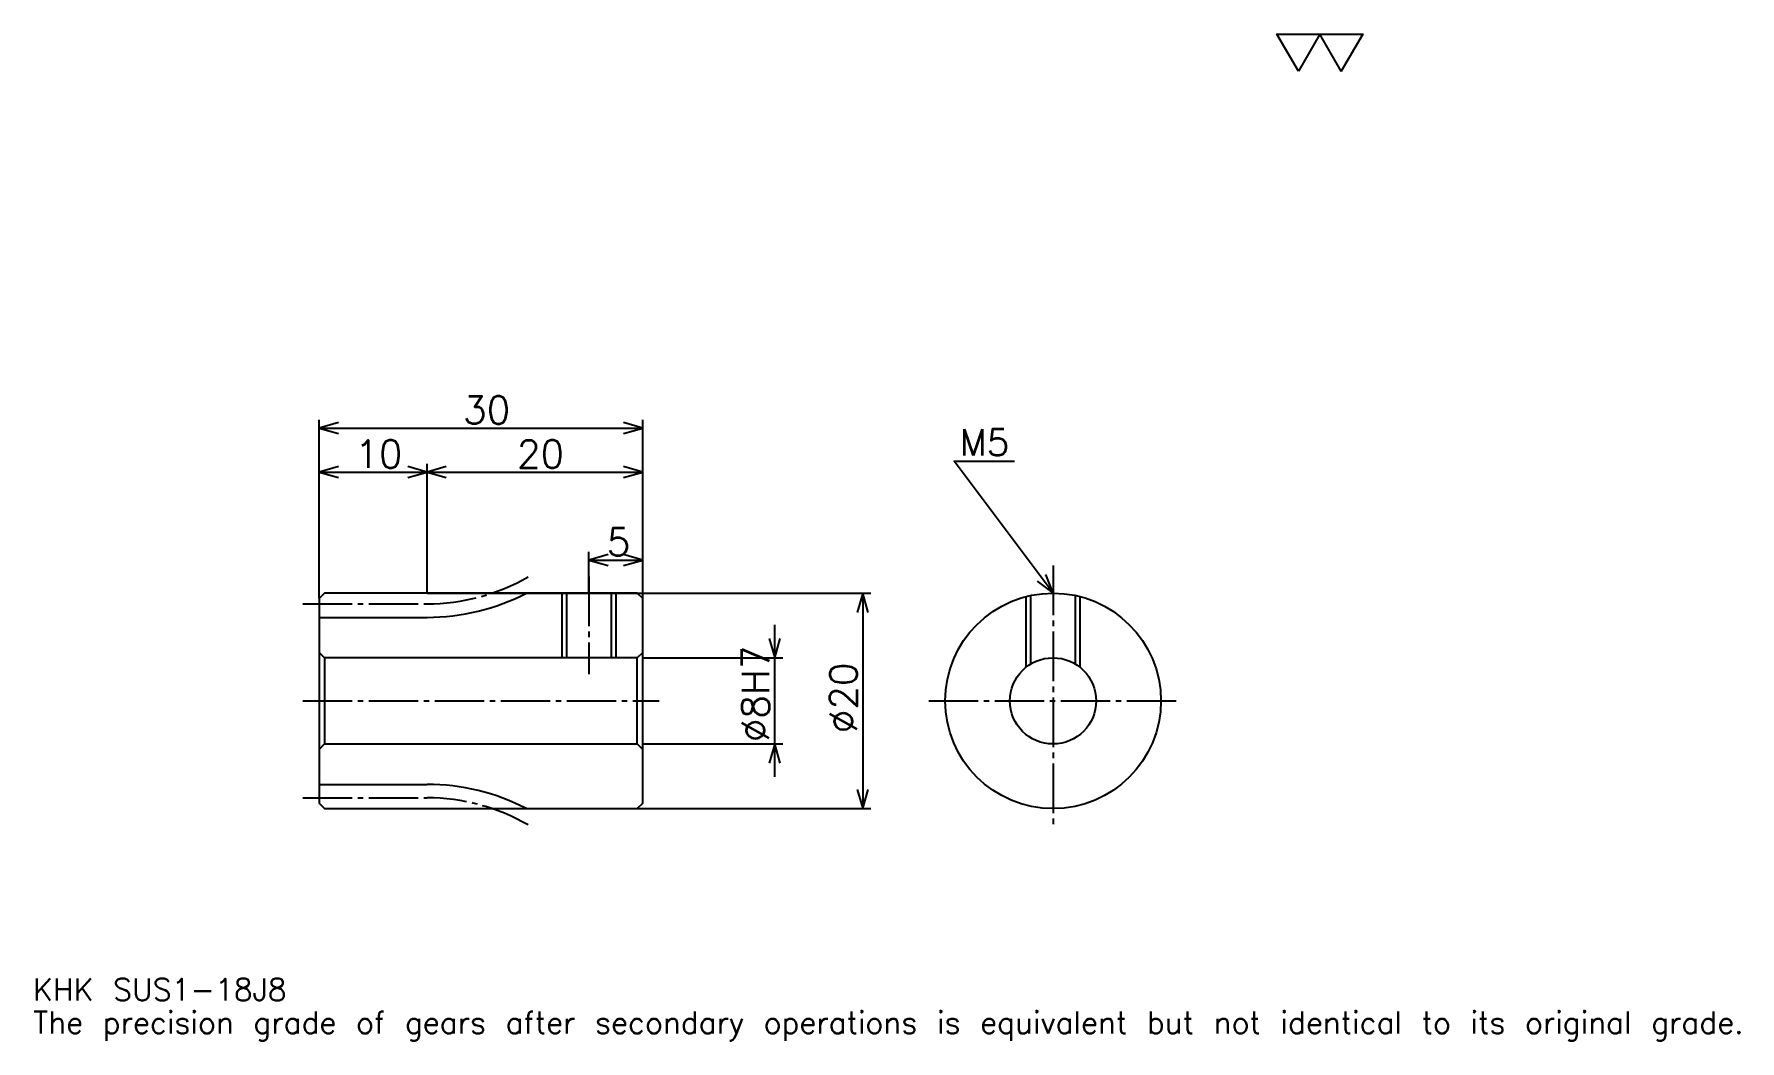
# Model space of a CAD drawing. Extents: x 5 to 163, y 2 to 95.
import ezdxf

# ---------------------------------------------------------------- set-up
doc = ezdxf.new("R2010")
doc.units = 0
doc.linetypes.add('DASHDOT', pattern=[6.122449, 4.591837, -0.510204, 0.510204, -0.510204])
doc.layers.get('0').update_dxf_attribs({"linetype": 'CONTINUOUS'})
doc.layers.add('DASHDOT', color=6, linetype='DASHDOT')
doc.styles.add('KANJI', font='TXT', dxfattribs={"bigfont": 'BIGFONT'})

msp = doc.modelspace()

# ---------------------------------------------------------------- linework, layer by layer
at = {"color": 5}
for p, q in [((31.632652, 43.418369), (31.632652, 59.489799)), ((31.632652, 58.724491), (61.632652, 58.724491)), ((61.632652, 43.418369), (61.632652, 59.489799)), ((41.632652, 43.418369), (41.632652, 55.408165)), ((31.632652, 54.64286), (41.632652, 54.64286)), ((41.632652, 54.64286), (61.632652, 54.64286)), ((56.632652, 43.418369), (56.632652, 47.2449)), ((56.632652, 46.479591), (61.632652, 46.479591)), ((31.632652, 42.918369), (31.632652, 43.418369)), ((41.632652, 43.418369), (61.632652, 43.418369)), ((56.632652, 43.418369), (56.632652, 43.418369)), ((56.632652, 43.418369), (56.632652, 43.418369)), ((61.632652, 43.418369), (82.806122, 43.418369)), ((61.632652, 42.918369), (61.632652, 43.418369)), ((82.040817, 43.418369), (82.040817, 23.418369)), ((73.877548, 26.357145), (73.877548, 40.479595)), ((61.632652, 37.418369), (74.642853, 37.418369)), ((61.632652, 29.418369), (74.642853, 29.418369)), ((41.632652, 23.418369), (61.632652, 23.418369)), ((61.632652, 23.418369), (82.806122, 23.418369))]:
    msp.add_line(p, q, dxfattribs=at)
at = {"color": 4}
for p, q in [((31.632652, 41.168369), (41.632652, 41.168369)), ((61.632652, 37.918369), (61.132652, 37.418369)), ((31.632652, 28.918369), (32.132652, 29.418369)), ((61.632652, 28.918369), (61.132652, 29.418369)), ((31.632652, 25.668369), (41.632652, 25.668369))]:
    msp.add_line(p, q, dxfattribs=at)
at = {"color": 7}
msp.add_lwpolyline([(122.448982, 91.836731), (120.459183, 95.285713), (128.418365, 95.285713), (126.428574, 91.836731), (124.438782, 95.285713), (122.448982, 91.836731)], dxfattribs=at)
at = {"color": 5}
for points in [[(33.418365, 59.234695), (31.632652, 58.724491), (33.418365, 58.214287)], [(59.846939, 58.214287), (61.632652, 58.724491), (59.846939, 59.234695)], [(99.693878, 43.418369), (90.510208, 55.663269), (96.122452, 55.663269)], [(33.418365, 55.153065), (31.632652, 54.64286), (33.418365, 54.132656)], [(39.846939, 54.132656), (41.632652, 54.64286), (39.846939, 55.153065)], [(43.418365, 55.153065), (41.632652, 54.64286), (43.418365, 54.132656)], [(59.846939, 54.132656), (61.632652, 54.64286), (59.846939, 55.153065)], [(58.418365, 46.989799), (56.632652, 46.479591), (58.418365, 45.969391)], [(59.846939, 45.969391), (61.632652, 46.479591), (59.846939, 46.989799)], [(98.214287, 44.540817), (99.693878, 43.418369), (99.030609, 45.153061)], [(82.551025, 41.632656), (82.040817, 43.418369), (81.530609, 41.632656)], [(73.36734, 39.204082), (73.877548, 37.418369), (74.387756, 39.204082)], [(74.387756, 27.632656), (73.877548, 29.418369), (73.36734, 27.632656)], [(81.530609, 25.204082), (82.040817, 23.418369), (82.551025, 25.204082)]]:
    msp.add_lwpolyline(points, dxfattribs=at)
at = {"color": 4}
for points in [[(41.632652, 43.418369), (41.632652, 43.418369), (32.132652, 43.418369), (31.632652, 42.918369), (31.632652, 28.918369)], [(31.632652, 28.918369), (31.632652, 23.918369), (32.132652, 23.418369), (41.632652, 23.418369), (41.632652, 23.418369), (41.632652, 23.418369), (61.132652, 23.418369), (61.632652, 23.918369), (61.632652, 42.918369), (61.132652, 43.418369), (41.632652, 43.418369), (41.632652, 43.418369)], [(54.132652, 43.418369), (54.132652, 37.418369)], [(54.56765, 43.418369), (54.56765, 37.418369)], [(58.697655, 43.418369), (58.697655, 37.418369)], [(59.132652, 43.418369), (59.132652, 37.418369)], [(97.193878, 36.540867), (97.193878, 43.100826)], [(97.628876, 36.84412), (97.628876, 43.202835)], [(101.758881, 36.84412), (101.758881, 43.202835)], [(102.193878, 36.540867), (102.193878, 43.100826)], [(31.632652, 37.918369), (32.132652, 37.418369), (32.132652, 29.418369), (61.132652, 29.418369), (61.132652, 37.418369), (32.132652, 37.418369)]]:
    msp.add_lwpolyline(points, dxfattribs=at)
for radius in [10, 4]:
    msp.add_circle((99.693878, 33.418369), radius, dxfattribs=at)
for centre, start, end in [((41.632652, 61.168369), 270, 297.43924009), ((41.632652, 5.668369), 62.56075991, 90)]:
    msp.add_arc(centre, 20, start, end, dxfattribs=at)
at = {"layer": 'DASHDOT', "color": 7}
for p, q in [((99.693878, 45.969391), (99.693878, 21.887756)), ((30.102039, 42.418369), (41.632652, 42.418369)), ((30.102039, 33.418369), (63.163265, 33.418369)), ((88.163269, 33.418369), (111.224487, 33.418369)), ((30.102039, 24.418369), (41.632652, 24.418369))]:
    msp.add_line(p, q, dxfattribs=at)
msp.add_lwpolyline([(56.632652, 44.948982), (56.632652, 35.887756)], dxfattribs=at)
for centre, start, end in [((41.632652, 61.168369), 270, 300.00000045), ((41.632652, 5.668369), 59.99999955, 90)]:
    msp.add_arc(centre, 18.75, start, end, dxfattribs=at)

# ---------------------------------------------------------------- texts
at = {"color": 7, "style": 'KANJI'}
for s, height, p in [('30', 2.55102, (44.974487, 59.132652)), ('M5', 2.44898, (91.020409, 56.17347)), ('10', 2.55102, (34.974487, 55.051025)), ('20', 2.55102, (49.974487, 55.051025)), ('5', 2.55102, (58.30357, 46.887756)), ('KHK SUS1-18J8', 2.040816, (5.102041, 5.612245)), ('The precision grade of gears after secondary operations is equivalent but not identical to its original grade.', 2.040816, (5.102041, 2.55102))]:
    msp.add_text(s, height=height, dxfattribs=at).set_placement(p)
for s, p in [('%%c8H7', (73.36734, 29.591839)), ('%%c20', (81.530609, 30.420921))]:
    msp.add_text(s, height=2.55102, rotation=90, dxfattribs=at).set_placement(p)

doc.saveas('drawing.dxf')
